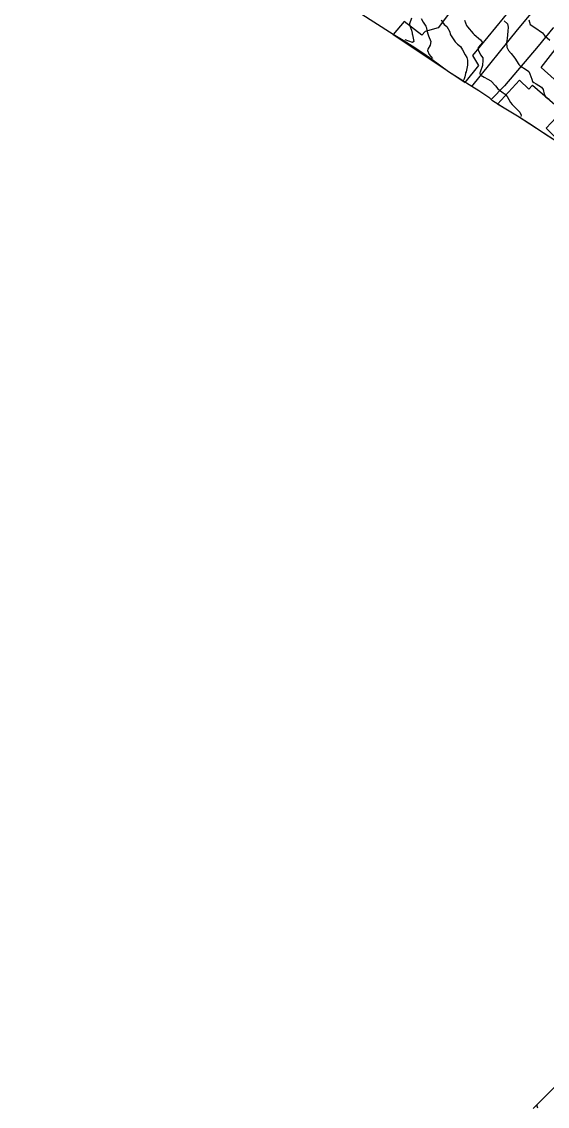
# Model space of a CAD drawing. Header units: metres. Extents: x 318500 to 325275, y 7408834 to 7428799.
# Drawn here: x 323416.3 to 323552.8, y 7420211.5 to 7420493.1 of the extents above; entities that cross this region are included whole.
import ezdxf

# ---------------------------------------------------------------- set-up
doc = ezdxf.new("R2010")
doc.units = ezdxf.units.M
doc.header["$MEASUREMENT"] = 0
for name, color, linetype in [('Area', 45, 'Continuous'), ('Curvas de Nivel 1m', 11, 'Continuous'), ('Curvas de Nivel 5m', 15, 'Continuous'), ('Edificações', 30, 'Continuous'), ('Vias Primárias', 230, 'Continuous')]:
    doc.layers.add(name, color=color, linetype=linetype)

msp = doc.modelspace()

# ---------------------------------------------------------------- linework, layer by layer
at = {"layer": 'Area'}
for points in [[(323556.95, 7420460.91), (323551.87, 7420464.22), (323549.14, 7420466), (323545.76, 7420468.21), (323545.11, 7420468.63), (323541.63, 7420470.65), (323538.58, 7420472.62), (323537.93, 7420473.26), (323535.08, 7420475.15), (323533.19, 7420476.29), (323527.14, 7420480.12), (323522.87, 7420483.34), (323520.74, 7420484.83), (323517.7, 7420486.75), (323515.37, 7420488.23), (323512.76, 7420489.81), (323503.72, 7420495.61)], [(323549.13, 7420210.94), (323554.58, 7420216.34)]]:
    msp.add_lwpolyline(points, dxfattribs=at)
at = {"layer": 'Curvas de Nivel 1m', "flags": 128}
for points, elevation in [([(323517.58, 7420494.03), (323517.04, 7420492.55), (323517.1, 7420492.03), (323517.54, 7420490.91), (323517.7, 7420490.2), (323517.74, 7420490.03), (323517.8, 7420489.75), (323518.12, 7420488.02), (323517.81, 7420487.71), (323515.94, 7420488.43)], 748), ([(323520.06, 7420493.99), (323520.59, 7420493.01), (323521.28, 7420491.97), (323521.37, 7420491.78), (323521.54, 7420490.92), (323521.79, 7420489.97), (323522, 7420489.49), (323522.54, 7420487.96), (323522.39, 7420487.06), (323521.8, 7420485.97), (323521.74, 7420485.7), (323522.15, 7420484.62), (323522.99, 7420483.59)], 747), ([(323525.28, 7420493.63), (323525.57, 7420493.03), (323526.04, 7420492.39), (323526.7, 7420491.9), (323527.54, 7420490.51), (323527.63, 7420489.89), (323527.68, 7420489.74), (323528.88, 7420487.88), (323529.49, 7420487.33), (323530.31, 7420486.68), (323530.81, 7420485.85), (323531.46, 7420484.58), (323531.89, 7420483.83), (323532.13, 7420483.14), (323532.13, 7420481.83), (323531.71, 7420480.14), (323531.6, 7420479.84), (323531.55, 7420479.69), (323531.39, 7420478.84), (323531.15, 7420478.07), (323531.03, 7420478.07)], 746), ([(323541.58, 7420493.36), (323542.46, 7420492.59), (323542.62, 7420491.69), (323542.55, 7420490.69), (323542.5, 7420489.7), (323542.4, 7420488.82), (323542.25, 7420487.7), (323542.33, 7420486.54), (323542.76, 7420485.69), (323543.47, 7420484.85), (323544.37, 7420483.67), (323545.43, 7420482.02), (323545.79, 7420481.65), (323547.41, 7420480.67), (323547.99, 7420480.21), (323548.32, 7420479.62), (323548.78, 7420478.2), (323548.99, 7420477.61), (323549.37, 7420477.32), (323549.92, 7420477.03), (323551.35, 7420476.13), (323551.77, 7420475.57), (323552.04, 7420474.28), (323552.43, 7420473.56), (323553.31, 7420473.03)], 744), ([(323548.03, 7420493.62), (323548.39, 7420492.44), (323549.56, 7420491.6), (323551.54, 7420490.23), (323552.1, 7420489.56), (323553.51, 7420488.36)], 743), ([(323550.35, 7420211), (323550.23, 7420211.53), (323550.16, 7420211.85)], 736)]:
    msp.add_lwpolyline(points, dxfattribs=dict(at, elevation=elevation))
at = {"layer": 'Curvas de Nivel 5m', "elevation": 745, "flags": 128}
msp.add_lwpolyline([(323531.28, 7420493.54), (323531.57, 7420492.85), (323531.88, 7420492.16), (323532.09, 7420491.83), (323533.53, 7420490.09), (323533.82, 7420489.81), (323535.51, 7420488.47), (323536, 7420487.78), (323535.49, 7420487.14), (323534.87, 7420486.41), (323534.88, 7420485.8), (323535.46, 7420484.55), (323536.04, 7420483.78), (323536.11, 7420483.11), (323535.98, 7420481.78), (323535.4, 7420480.04), (323535.34, 7420479.86), (323535.33, 7420479.79), (323535.39, 7420479.38), (323536.45, 7420478.71), (323537.38, 7420478.23), (323538.18, 7420477.75), (323539.35, 7420476.51), (323539.98, 7420475.72), (323541.33, 7420474.66), (323541.9, 7420474.28), (323542.43, 7420473.69), (323543.3, 7420472.18), (323543.68, 7420471.67), (323545.27, 7420470.1), (323545.68, 7420469.65), (323546.05, 7420468.84), (323545.95, 7420468.51)], dxfattribs=at)
at = {"layer": 'Edificações'}
for points in [[(323531.49, 7420477.37), (323535.01, 7420481.81), (323533.45, 7420484.33), (323545.45, 7420498.97), (323532.71, 7420508.89), (323530.42, 7420505.48), (323531.97, 7420504.15), (323527.83, 7420500), (323529.75, 7420498.6), (323524.49, 7420491.58), (323521.09, 7420490.62), (323520.27, 7420489.65), (323515.61, 7420493.21), (323512.76, 7420489.81)], [(323531.49, 7420477.37), (323527.14, 7420480.12), (323520.74, 7420484.83), (323516.92, 7420487.24), (323512.76, 7420489.81)]]:
    msp.add_lwpolyline(points, close=True, dxfattribs=at)
for points in [[(323557.96, 7420475.17), (323551.24, 7420481.23), (323554.88, 7420485.95)], [(323556.95, 7420460.91), (323548.31, 7420466.54), (323545.11, 7420468.63), (323539.93, 7420471.75), (323545.63, 7420478), (323548.06, 7420475.58), (323549.02, 7420476.64), (323554.78, 7420471.64)], [(323557.71, 7420471.07), (323552.51, 7420465.51), (323557.41, 7420460.58)]]:
    msp.add_lwpolyline(points, dxfattribs=at)
at = {"layer": 'Vias Primárias'}
for points in [[(323415.83, 7419583.3), (323419.05, 7419572.75), (323421.03, 7419562.09), (323421.35, 7419557.37), (323421.62, 7419546.02), (323420.65, 7419534.77), (323419.85, 7419529.55), (323419.49, 7419524.99, 0.238184), (323422.13, 7419522.67), (323425.33, 7419521.77), (323439.38, 7419519.04), (323447.04, 7419517.34, 0.392019), (323449.51, 7419518.78), (323449.89, 7419520.08), (323454.11, 7419536.78), (323456.93, 7419548.51), (323462.14, 7419572.41), (323463.2, 7419579.6, 0.075507), (323463.15, 7419593.44, 0), (323461.93, 7419601.3, 0.173993), (323443.83, 7419629.61, 0.279998), (323404.32, 7419640.18, 0.277838)], [(323934.92, 7420316.78, 0), (323936.24, 7420308.85)], [(323715.64, 7420145.55, 0), (323709.04, 7420132.94)], [(323939.28, 7420278.62, 0), (323933.27, 7420270.92)], [(323840.74, 7420005.61, 0), (323839.68, 7420001, -0.226003)], [(323831.09, 7420001.79, 0), (323833.84, 7420008.44, 0.220888)], [(323533.19, 7420476.29), (323545.1, 7420491.01), (323548.66, 7420495.26, 0.28002), (323549.13, 7420498.29), (323546.19, 7420508.57), (323542.64, 7420523.61), (323538.37, 7420539.01), (323534.61, 7420554.51), (323530.03, 7420572.06), (323526.02, 7420588.18), (323523.96, 7420593.6, 0.45194), (323518.76, 7420594.01, 0.031474), (323511.03, 7420588.19), (323506.39, 7420583.71), (323500.59, 7420576.97), (323493.67, 7420567.4), (323484.67, 7420553.54), (323477.35, 7420541.08), (323469.79, 7420529.03), (323465.75, 7420522.6)], [(323594.32, 7420431.14), (323603.4, 7420441.66), (323606.65, 7420446.23, 0.283004), (323604.47, 7420450.54), (323598.54, 7420455.95), (323585.31, 7420467.16), (323575.82, 7420474.77), (323567.21, 7420482.31), (323555.66, 7420491.82), (323554.28, 7420491.45), (323550.44, 7420486.81), (323541.72, 7420476.45), (323538.21, 7420472.98)]]:
    msp.add_lwpolyline(points, format="xyb", dxfattribs=at)

doc.saveas('drawing.dxf')
